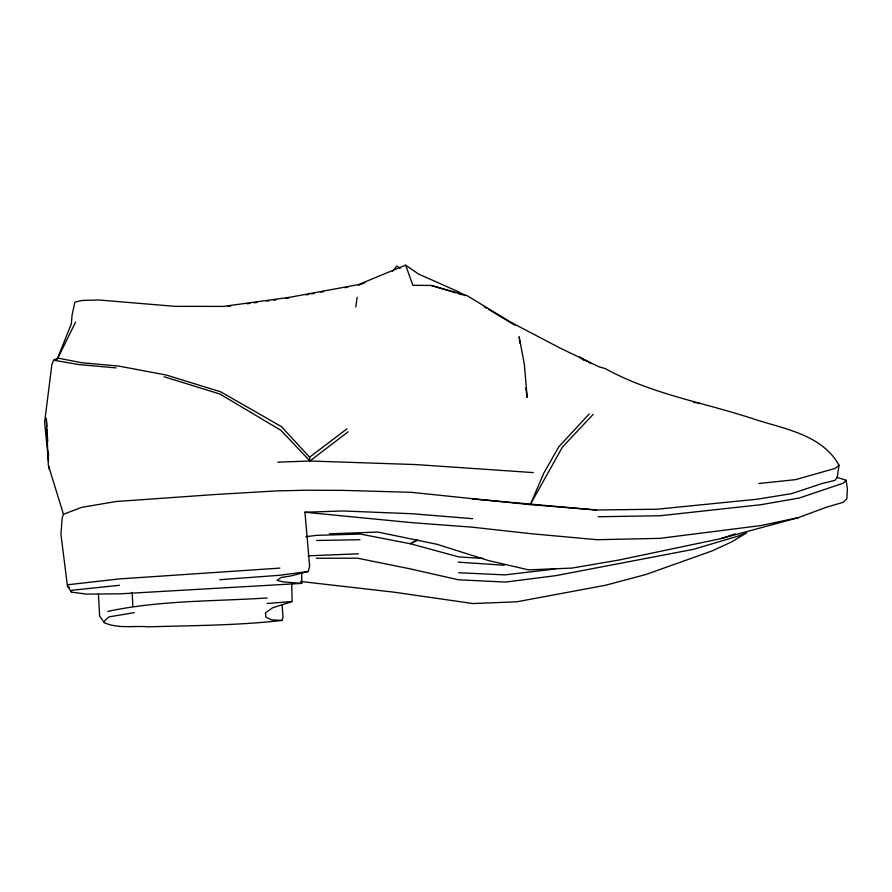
<?xml version="1.0" encoding="UTF-8"?>
<svg xmlns="http://www.w3.org/2000/svg" width="892" height="892" viewBox="0 0 892 892"><rect width="100%" height="100%" fill="white"/><g stroke="black" fill="none" stroke-linecap="round" stroke-linejoin="round"><path stroke-width="1.34" d="M46.83 426.488L46.328 418.181L48.324 465.145L63.455 514.26L62.206 517.839L60.924 534.197L67.435 586.089L71.405 592.143L86.747 594.128L120.453 593.804L301.741 583.39L301.708 572.764M282.028 604.676L283.043 616.785L282.173 620.419L271.569 619.851L265.905 617.197L265.415 612.86L272.629 607.798L292.097 601.531L291.729 583.335M71.405 592.143L71.561 590.303L119.405 585.286M355.852 306.982L357.101 297.348M63.455 514.26L81.663 507.358L116.005 501.527L214.604 494.547L275.55 490.957L305.131 490.232L342.985 490.377L411.156 492.328L530.283 504.638L596.391 510.001L657.047 509.22L756.895 499.241L791.55 493.644L821.777 483.631L834.968 480.342L837.209 477.398L839.038 465.267C821.554 433.768 782.418 428.74 751.51 418.27C702.461 402.247 650.725 393.829 605.055 368.485L599.536 367.013L559.841 347.947L511.261 322.447L466.806 295.486L431.215 285.44L412.885 285.317L405.615 265.158L358.461 284.604L289.777 297.281L223.413 306.402L175.155 306.357L98.845 299.991L82.12 300.437L74.895 302.109L72.118 314.776L71.304 323.974L57.11 359.398M301.741 583.39L283.065 581.874L277.1 580.346L280.857 577.548L290.714 575.964L308.275 571.449L309.613 566.052L304.93 512.231L342.84 510.971L411.881 513.725L472.715 518.687M282.173 620.419C237.807 625.47 193.085 625.504 148.507 626.842C133.923 625.526 117.922 629.005 104.23 622.627L104.777 620.642L109.069 616.874L134.313 612.637M75.575 322.146L57.846 358.093L53.687 360.201L51.926 364.17L44.6 422.395L48.558 461.086M392.48 271.246L396.828 266.084L400.318 268.269M589.255 413.899L558.816 446.769L543.785 473.184L530.283 504.638L562.373 447.148L593.202 414.312M837.209 477.398L846.084 480.231L843.297 483.185L799.321 498.004L761.155 504.682L659.968 515.754L598.153 516.747M839.038 465.267L835.28 468.378L795.474 479.662L758.858 483.509M277.746 462.179L309.948 460.997L348.148 431.773M533.26 472.593L416.163 464.587L309.948 460.997L309.58 457.183L347.055 428.773M417.523 539.805L410.287 543.73L360.346 534.063L316.649 535.345L305.844 536.672M417.634 540.151L410.287 543.73L458.856 556.931L483.208 558.448M358.584 285.217L364.928 282.719M329.449 533.84L377.717 532.045L437.113 544.321L488.247 560.499L528.543 569.865L571.917 568.081L619.271 559.975L721.004 538.601L798.284 517.65L826.594 507.169L843.107 502.341L846.82 498.851L847.4 488.994L846.084 480.231M721.004 538.601L735.309 533.84M798.284 517.65L761.054 525.544L659.734 538.367L597.027 539.716L530.461 533.639L472.314 527.194L410.9 522.567L304.93 512.231M107.843 611.388C160.047 600.193 214.058 601.453 267.154 597.963M306.123 294.906L308.81 294.416M311.509 293.914L314.196 293.423M320.919 292.175L323.606 291.673M345.126 287.703L347.824 287.202M227.873 306.424L230.638 306.045M247.195 303.771L249.961 303.392M254.097 302.823L256.863 302.444M266.518 301.117L269.284 300.738M273.42 300.169L276.185 299.79M285.841 298.463L288.607 298.084M308.275 571.449L279.988 575.251L219.789 579.711M555.259 568.951L504.839 574.894L458.733 572.72M67.636 584.784L118.982 578.941L279.854 568.104M307.996 555.839L358.461 553.798M267.065 603.46L292.097 601.531M316.66 540.463L359.989 539.738M316.303 558.258L357.48 558.18L409.339 568.672L458.421 579.8L505.574 582.075L555.827 575.641L693.296 549.372L737.929 536.148L746.738 532.769L731.44 542.024L711.783 551.033L645.942 574.481L605.746 585.208L516.814 601.799L472.972 603.549L393.327 592.087L300.459 581.461M693.864 402.537L699.361 402.894M458.209 562.15L504.348 565.227M596.391 510.001L472.058 498.907M116.038 367.872L78.485 364.527L53.687 360.201M57.846 358.093L81.841 362.743L118.636 366.066L166.503 375.086L220.603 391.789L281.381 426.577L309.58 457.183M431.215 285.44L455.7 292.855M458.276 293.635L462.145 294.795M164.072 376.747L219.911 394.019L280.958 430.345L309.948 460.997M587.449 361.416L579.655 357.068L583.602 360.19M465.2 295.754L458.075 291.595L418.404 273.978L405.615 265.158M484.189 306.837L486.564 308.231M488.939 309.613L514.963 325.257M588.564 362.029L590.772 363.468M67.435 586.089L69.654 587.594M104.23 622.627L99.625 616.015L98.443 594.094M520.025 343.453L519.133 336.741L524.34 364.215L527.15 397.464L525.901 387.975M49.127 466.616L49.406 469.382L49.238 466.616M46.997 429.253L47.744 441.707M48.324 451.397L48.569 455.544M132.161 592.411L132.83 606.203"/></g></svg>
